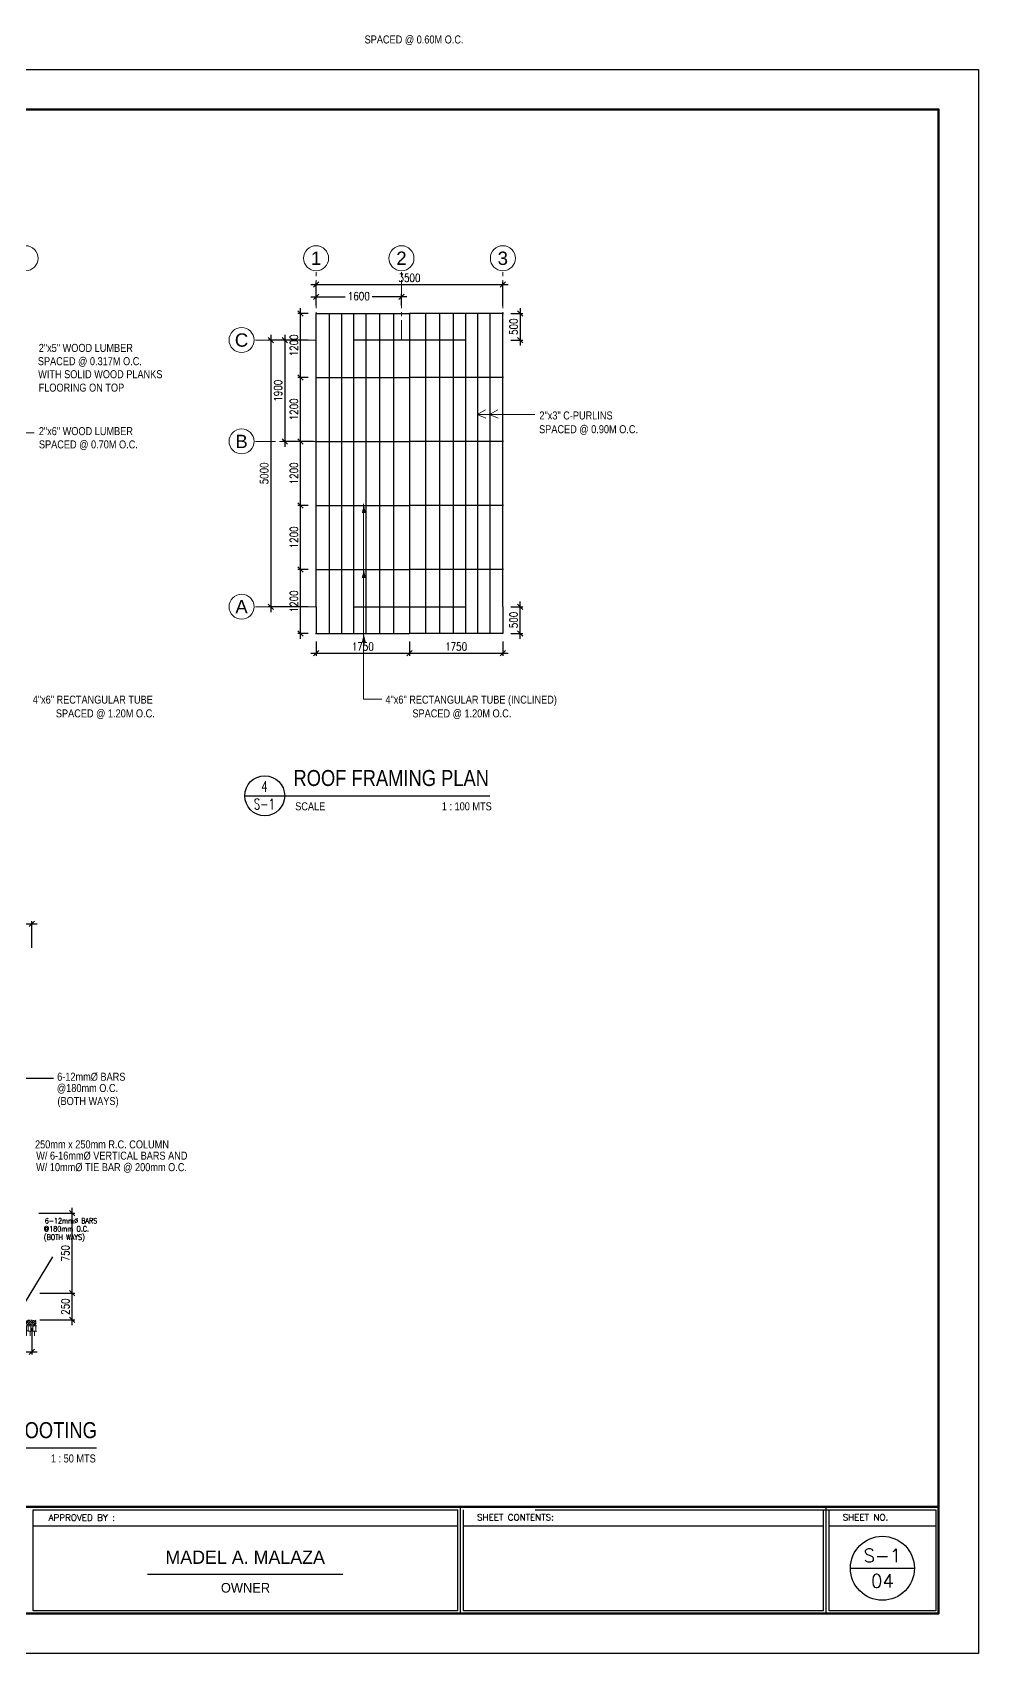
# Model space of a CAD drawing. Header units: millimetres. Extents: x 464829 to 645060, y -219977 to -107206.
# Drawn here: x 627323 to 645060, y -219977 to -189584 of the extents above; entities that cross this region are included whole.
import ezdxf
from ezdxf.enums import TextEntityAlignment as Align

# ---------------------------------------------------------------- set-up
doc = ezdxf.new("R2010")
doc.units = ezdxf.units.MM
doc.header["$LTSCALE"] = 300
doc.header["$MEASUREMENT"] = 0
doc.header["$PDMODE"] = 3
doc.header["$PDSIZE"] = 300
doc.linetypes.add('PHANTOM', pattern=[2.5, 1.25, -0.25, 0.25, -0.25, 0.25, -0.25])
doc.layers.get('0').update_dxf_attribs({"color": 9})
doc.layers.get('DEFPOINTS').update_dxf_attribs({"color": 8})
for name, color, linetype in [('2TX-AR', 2, 'Continuous'), ('DIM', 9, 'Continuous'), ('LABEL', 143, 'Continuous'), ('purlin', 30, 'Continuous'), ('ROOF BEAMS', 10, 'Continuous'), ('TRUSS', 3, 'Continuous'), ('txt', 50, 'Continuous'), ('wall', 140, 'Continuous')]:
    doc.layers.add(name, color=color, linetype=linetype)
for name, color, linetype, lineweight in [('BORDER', 5, 'Continuous', 50), ('dimensions', 8, 'Continuous', 15), ('grid', 204, 'PHANTOM', 5), ('TB-TXT', 4, 'Continuous', 35), ('TBLK', 7, 'Continuous', 40), ('TITLE', 3, 'Continuous', 30)]:
    doc.layers.add(name, color=color, linetype=linetype, lineweight=lineweight)
doc.styles.add('ARIAL', font='arial.ttf', dxfattribs={"width": 0.8})
doc.styles.add('AVA', font='')
doc.styles.add('DIM', font='romans.shx', dxfattribs={"width": 0.8})
doc.styles.add('JESS', font='SIMPLEX')
doc.styles.add('JOEL4', font='ARIALN.TTF')
doc.styles.add('mar4', font='ARIALN.TTF')
doc.styles.add('PSM', font='simplex')
doc.styles.get("Standard").update_dxf_attribs({"font": 'romans.shx'})
doc.styles.get('AVA').set_extended_font_data('AvantGarde Bk BT')
doc.dimstyles.new('D1', dxfattribs={"dimscale": 50, "dimtxt": 3, "dimasz": 2, "dimexe": 1, "dimexo": 1, "dimgap": 1, "dimtad": 2, "dimdec": 0, "dimdsep": 46, "dimtxsty": 'ARIAL', "dimblk1": 'ARROW_1', "dimblk2": 'ARROW_1', "dimsah": 1, "dimcen": 0, "dimclrd": 7, "dimclre": 7, "dimclrt": 7, "dimadec": 0, "dimazin": 0, "dimtfac": 1, "dimtdec": 0, "dimtix": 1, "dimtofl": 0, "dimtmove": 0, "dimatfit": 3, "dimldrblk": 'ARROW_1', "dimfxl": 1, "dimtvp": 0.833333, "dimtolj": 1, "dimtzin": 0, "dimarcsym": 0})
doc.dimstyles.new('DIM-100', dxfattribs={"dimscale": 100, "dimtxt": 2, "dimasz": 1, "dimexe": 0.5, "dimexo": 1.5, "dimgap": 1, "dimtad": 1, "dimdec": 0, "dimdsep": 46, "dimtxsty": 'PSM', "dimblk1": 'DIMCIR', "dimblk2": 'DIMCIR', "dimsah": 1, "dimcen": 0, "dimdle": 2, "dimclrd": 251, "dimclre": 251, "dimclrt": 2, "dimadec": 0, "dimazin": 0, "dimtfac": 1, "dimtdec": 0, "dimtix": 1, "dimtmove": 2, "dimatfit": 3, "dimldrblk": 'DIMCIR', "dimfxl": 0.5, "dimtvp": 1, "dimtolj": 1, "dimtzin": 0, "dimarcsym": 0})

# ---------------------------------------------------------------- blocks, each defined once
blk = doc.blocks.new('ARROW_1')
at = {"color": 0}
for p, q in [((0, 0), (-1, 0.2)), ((0, 0), (-1, -0.2)), ((-1, 0), (0, 0))]:
    blk.add_line(p, q, dxfattribs=at)
blk = doc.blocks.new('_Oblique')
at = {"color": 0, "linetype": 'ByBlock', "lineweight": -2}
blk.add_line((-0.5, -0.5), (0.5, 0.5), dxfattribs=at)
blk = doc.blocks.new('*D794')
at = {"layer": 'DEFPOINTS', "color": 0, "linetype": 'Continuous', "transparency": 16777216}
for p in [(519788, -159684), (520155, -159640), (520751, -164605)]:
    blk.add_point(p, dxfattribs=at)
at = {"layer": 'DEFPOINTS', "color": 0, "transparency": 16777216}
for p in [(632641, -200851), (634391, -200851), (634391, -201223)]:
    blk.add_point(p, dxfattribs=at)
at = {"layer": 'dimensions', "color": 8, "lineweight": -2, "transparency": 16777216}
for p, q in [((632641, -201001), (632641, -201273)), ((634391, -201001), (634391, -201273)), ((632541, -201223), (634491, -201223))]:
    blk.add_line(p, q, dxfattribs=at)
at = {"layer": 'ROOF BEAMS', "color": 7, "linetype": 'Continuous', "lineweight": -2, "transparency": 16777216}
for p, q in [((520105, -159646), (519739, -159690)), ((520372, -164549), (519800, -159784)), ((520701, -164611), (520334, -164655))]:
    blk.add_line(p, q, dxfattribs=at)
at = {"layer": 'dimensions', "color": 8, "lineweight": -2, "transparency": 16777216, "xscale": 100, "yscale": 100, "zscale": 100, "rotation": 180}
blk.add_blockref('_Oblique', (632641, -201223), dxfattribs=at)
at = {"layer": 'dimensions', "color": 8, "lineweight": -2, "transparency": 16777216, "xscale": 100, "yscale": 100, "zscale": 100}
blk.add_blockref('_Oblique', (634391, -201223), dxfattribs=at)
at = {"layer": 'ROOF BEAMS', "color": 7, "linetype": 'Continuous', "lineweight": -2, "transparency": 16777216, "xscale": 100, "yscale": 100, "zscale": 100}
for p, rotation in [((519788, -159684), 96.84090991491823), ((520384, -164649), 276.8409099149183)]:
    blk.add_blockref('ARROW_1', p, dxfattribs=dict(at, rotation=rotation))
at = {"layer": 'dimensions', "color": 8, "transparency": 16777216, "insert": (633516, -201098), "char_height": 150, "attachment_point": 5, "style": 'DIM'}
blk.add_mtext('\\A1;1750', dxfattribs=at)
at = {"layer": 'ROOF BEAMS', "color": 7, "linetype": 'Continuous', "transparency": 16777216, "insert": (519960, -162181), "char_height": 150, "attachment_point": 5, "rotation": 276.8409, "style": 'ARIAL'}
blk.add_mtext('\\A1;5000', dxfattribs=at)
blk = doc.blocks.new('*D795')
at = {"layer": 'DEFPOINTS', "color": 0, "linetype": 'Continuous', "transparency": 16777216}
for p in [(523568, -158709), (523630, -159223), (520155, -159640)]:
    blk.add_point(p, dxfattribs=at)
at = {"layer": 'DEFPOINTS', "color": 0, "transparency": 16777216}
for p in [(634391, -200851), (636141, -200851), (636141, -201223)]:
    blk.add_point(p, dxfattribs=at)
at = {"layer": 'dimensions', "color": 8, "lineweight": -2, "transparency": 16777216}
for p, q in [((634391, -201001), (634391, -201273)), ((636141, -201001), (636141, -201273)), ((634291, -201223), (636241, -201223))]:
    blk.add_line(p, q, dxfattribs=at)
at = {"layer": 'ROOF BEAMS', "color": 7, "linetype": 'Continuous', "lineweight": -2, "transparency": 16777216}
for p, q in [((520193, -159114), (523469, -158721)), ((523624, -159174), (523562, -158659)), ((520149, -159591), (520087, -159076))]:
    blk.add_line(p, q, dxfattribs=at)
at = {"layer": 'dimensions', "color": 8, "lineweight": -2, "transparency": 16777216, "xscale": 100, "yscale": 100, "zscale": 100, "rotation": 180}
blk.add_blockref('_Oblique', (634391, -201223), dxfattribs=at)
at = {"layer": 'dimensions', "color": 8, "lineweight": -2, "transparency": 16777216, "xscale": 100, "yscale": 100, "zscale": 100}
blk.add_blockref('_Oblique', (636141, -201223), dxfattribs=at)
at = {"layer": 'ROOF BEAMS', "color": 7, "linetype": 'Continuous', "lineweight": -2, "transparency": 16777216, "xscale": 100, "yscale": 100, "zscale": 100}
for p, rotation in [((523568, -158709), 6.840909914917852), ((520093, -159126), 186.8409099149179)]:
    blk.add_blockref('ARROW_1', p, dxfattribs=dict(at, rotation=rotation))
at = {"layer": 'dimensions', "color": 8, "transparency": 16777216, "insert": (635266, -201098), "char_height": 150, "attachment_point": 5, "style": 'DIM'}
blk.add_mtext('\\A1;1750', dxfattribs=at)
at = {"layer": 'ROOF BEAMS', "color": 7, "linetype": 'Continuous', "transparency": 16777216, "insert": (521816, -158791), "char_height": 150, "attachment_point": 5, "rotation": 6.8409, "style": 'ARIAL'}
blk.add_mtext('\\A1;3500', dxfattribs=at)
blk = doc.blocks.new('*D832')
at = {"layer": 'DEFPOINTS', "color": 0, "transparency": 16777216}
for p in [(627313, -206298), (625312, -206898), (627313, -206898)]:
    blk.add_point(p, dxfattribs=at)
at = {"layer": 'DEFPOINTS', "color": 0, "linetype": 'Continuous', "transparency": 16777216}
for p in [(522231, -207582), (522262, -207839), (520524, -208048)]:
    blk.add_point(p, dxfattribs=at)
at = {"layer": 'dimensions', "color": 8, "lineweight": -2, "transparency": 16777216}
for p, q in [((625212, -206298), (627413, -206298)), ((625312, -206748), (625312, -206248)), ((627313, -206748), (627313, -206248))]:
    blk.add_line(p, q, dxfattribs=at)
at = {"layer": 'ROOF BEAMS', "color": 7, "linetype": 'Continuous', "lineweight": -2, "transparency": 16777216}
for p, q in [((522256, -207790), (522225, -207533)), ((520519, -207998), (520488, -207741)), ((520593, -207779), (522132, -207594))]:
    blk.add_line(p, q, dxfattribs=at)
at = {"layer": 'dimensions', "color": 8, "lineweight": -2, "transparency": 16777216, "xscale": 100, "yscale": 100, "zscale": 100, "rotation": 180}
blk.add_blockref('_Oblique', (625312, -206298), dxfattribs=at)
at = {"layer": 'dimensions', "color": 8, "lineweight": -2, "transparency": 16777216, "xscale": 100, "yscale": 100, "zscale": 100}
blk.add_blockref('_Oblique', (627313, -206298), dxfattribs=at)
at = {"layer": 'ROOF BEAMS', "color": 7, "linetype": 'Continuous', "lineweight": -2, "transparency": 16777216, "xscale": 100, "yscale": 100, "zscale": 100}
for p, rotation in [((522231, -207582), 6.840909914917152), ((520494, -207791), 186.8409099149172)]:
    blk.add_blockref('ARROW_1', p, dxfattribs=dict(at, rotation=rotation))
at = {"layer": 'dimensions', "color": 8, "transparency": 16777216, "insert": (626313, -206173), "char_height": 150, "attachment_point": 5, "style": 'DIM'}
blk.add_mtext('\\A1;1000', dxfattribs=at)
at = {"layer": 'ROOF BEAMS', "color": 7, "linetype": 'Continuous', "transparency": 16777216, "insert": (521347, -207561), "char_height": 150, "attachment_point": 5, "rotation": 6.8409, "style": 'ARIAL'}
blk.add_mtext('\\A1;1750', dxfattribs=at)
blk = doc.blocks.new('*D815')
at = {"layer": 'DEFPOINTS', "color": 0, "transparency": 16777216}
for p in [(632641, -195351), (632052, -197251), (632741, -197251)]:
    blk.add_point(p, dxfattribs=at)
at = {"layer": 'dimensions', "color": 8, "lineweight": -2, "transparency": 16777216}
for p, q in [((632491, -195351), (632002, -195351)), ((632052, -195251), (632052, -197351)), ((632591, -197251), (632002, -197251))]:
    blk.add_line(p, q, dxfattribs=at)
at = {"layer": 'dimensions', "color": 8, "lineweight": -2, "transparency": 16777216, "xscale": 100, "yscale": 100, "zscale": 100}
for p, rotation in [((632052, -195351), 90), ((632052, -197251), 270)]:
    blk.add_blockref('_Oblique', p, dxfattribs=dict(at, rotation=rotation))
at = {"layer": 'dimensions', "color": 8, "transparency": 16777216, "insert": (631927, -196301), "char_height": 150, "attachment_point": 5, "rotation": 90, "style": 'DIM'}
blk.add_mtext('\\A1;1900', dxfattribs=at)
blk = doc.blocks.new('DIMCIR')
for p, q in [((-1.5, 0), (1.5, 0)), ((0, 1.5), (0, -1.5))]:
    blk.add_line(p, q)
at = {"color": 2}
blk.add_circle((0, 0), 0.75, dxfattribs=at)
blk = doc.blocks.new('*D816')
at = {"layer": 'DEFPOINTS', "color": 0, "transparency": 16777216}
for p in [(632641, -195351), (631792, -200351), (632641, -200351)]:
    blk.add_point(p, dxfattribs=at)
at = {"layer": 'dimensions', "color": 8, "lineweight": -2, "transparency": 16777216}
for p, q in [((632491, -195351), (631742, -195351)), ((631792, -195251), (631792, -200451)), ((632491, -200351), (631742, -200351))]:
    blk.add_line(p, q, dxfattribs=at)
at = {"layer": 'dimensions', "color": 8, "lineweight": -2, "transparency": 16777216, "xscale": 100, "yscale": 100, "zscale": 100}
for p, rotation in [((631792, -195351), 90), ((631792, -200351), 270)]:
    blk.add_blockref('_Oblique', p, dxfattribs=dict(at, rotation=rotation))
at = {"layer": 'dimensions', "color": 8, "transparency": 16777216, "insert": (631667, -197851), "char_height": 150, "attachment_point": 5, "rotation": 90, "style": 'DIM'}
blk.add_mtext('\\A1;5000', dxfattribs=at)
blk = doc.blocks.new('*D824')
at = {"layer": 'DEFPOINTS', "color": 0, "transparency": 16777216}
for p in [(632351, -194851), (632641, -194851), (632641, -196051)]:
    blk.add_point(p, dxfattribs=at)
at = {"layer": 'dimensions', "color": 8, "lineweight": -2, "transparency": 16777216}
for p, q in [((632351, -196151), (632351, -194751)), ((632491, -194851), (632301, -194851)), ((632491, -196051), (632301, -196051))]:
    blk.add_line(p, q, dxfattribs=at)
at = {"layer": 'dimensions', "color": 8, "lineweight": -2, "transparency": 16777216, "xscale": 100, "yscale": 100, "zscale": 100}
for p, rotation in [((632351, -194851), 90), ((632351, -196051), 270)]:
    blk.add_blockref('_Oblique', p, dxfattribs=dict(at, rotation=rotation))
at = {"layer": 'dimensions', "color": 8, "transparency": 16777216, "insert": (632226, -195451), "char_height": 150, "attachment_point": 5, "rotation": 90, "style": 'DIM'}
blk.add_mtext('\\A1;1200', dxfattribs=at)
blk = doc.blocks.new('*D820')
at = {"layer": 'DEFPOINTS', "color": 0, "transparency": 16777216}
for p in [(632351, -196051), (632641, -196051), (632641, -197251)]:
    blk.add_point(p, dxfattribs=at)
at = {"layer": 'dimensions', "color": 8, "lineweight": -2, "transparency": 16777216}
for p, q in [((632351, -197351), (632351, -195951)), ((632491, -196051), (632301, -196051)), ((632491, -197251), (632301, -197251))]:
    blk.add_line(p, q, dxfattribs=at)
at = {"layer": 'dimensions', "color": 8, "lineweight": -2, "transparency": 16777216, "xscale": 100, "yscale": 100, "zscale": 100}
for p, rotation in [((632351, -196051), 90), ((632351, -197251), 270)]:
    blk.add_blockref('_Oblique', p, dxfattribs=dict(at, rotation=rotation))
at = {"layer": 'dimensions', "color": 8, "transparency": 16777216, "insert": (632226, -196651), "char_height": 150, "attachment_point": 5, "rotation": 90, "style": 'DIM'}
blk.add_mtext('\\A1;1200', dxfattribs=at)
blk = doc.blocks.new('*D821')
at = {"layer": 'DEFPOINTS', "color": 0, "transparency": 16777216}
for p in [(632351, -197251), (632641, -197251), (632641, -198451)]:
    blk.add_point(p, dxfattribs=at)
at = {"layer": 'dimensions', "color": 8, "lineweight": -2, "transparency": 16777216}
for p, q in [((632351, -198551), (632351, -197151)), ((632491, -197251), (632301, -197251)), ((632491, -198451), (632301, -198451))]:
    blk.add_line(p, q, dxfattribs=at)
at = {"layer": 'dimensions', "color": 8, "lineweight": -2, "transparency": 16777216, "xscale": 100, "yscale": 100, "zscale": 100}
for p, rotation in [((632351, -197251), 90), ((632351, -198451), 270)]:
    blk.add_blockref('_Oblique', p, dxfattribs=dict(at, rotation=rotation))
at = {"layer": 'dimensions', "color": 8, "transparency": 16777216, "insert": (632226, -197851), "char_height": 150, "attachment_point": 5, "rotation": 90, "style": 'DIM'}
blk.add_mtext('\\A1;1200', dxfattribs=at)
blk = doc.blocks.new('*D822')
at = {"layer": 'DEFPOINTS', "color": 0, "transparency": 16777216}
for p in [(632351, -198451), (632641, -198451), (632641, -199651)]:
    blk.add_point(p, dxfattribs=at)
at = {"layer": 'dimensions', "color": 8, "lineweight": -2, "transparency": 16777216}
for p, q in [((632491, -198451), (632301, -198451)), ((632351, -199751), (632351, -198351)), ((632491, -199651), (632301, -199651))]:
    blk.add_line(p, q, dxfattribs=at)
at = {"layer": 'dimensions', "color": 8, "lineweight": -2, "transparency": 16777216, "xscale": 100, "yscale": 100, "zscale": 100}
for p, rotation in [((632351, -198451), 90), ((632351, -199651), 270)]:
    blk.add_blockref('_Oblique', p, dxfattribs=dict(at, rotation=rotation))
at = {"layer": 'dimensions', "color": 8, "transparency": 16777216, "insert": (632226, -199051), "char_height": 150, "attachment_point": 5, "rotation": 90, "style": 'DIM'}
blk.add_mtext('\\A1;1200', dxfattribs=at)
blk = doc.blocks.new('*D823')
at = {"layer": 'DEFPOINTS', "color": 0, "transparency": 16777216}
for p in [(632351, -199651), (632641, -199651), (632641, -200851)]:
    blk.add_point(p, dxfattribs=at)
at = {"layer": 'dimensions', "color": 8, "lineweight": -2, "transparency": 16777216}
for p, q in [((632491, -199651), (632301, -199651)), ((632351, -200951), (632351, -199551)), ((632491, -200851), (632301, -200851))]:
    blk.add_line(p, q, dxfattribs=at)
at = {"layer": 'dimensions', "color": 8, "lineweight": -2, "transparency": 16777216, "xscale": 100, "yscale": 100, "zscale": 100}
for p, rotation in [((632351, -199651), 90), ((632351, -200851), 270)]:
    blk.add_blockref('_Oblique', p, dxfattribs=dict(at, rotation=rotation))
at = {"layer": 'dimensions', "color": 8, "transparency": 16777216, "insert": (632226, -200251), "char_height": 150, "attachment_point": 5, "rotation": 90, "style": 'DIM'}
blk.add_mtext('\\A1;1200', dxfattribs=at)
blk = doc.blocks.new('*D825')
at = {"layer": 'DEFPOINTS', "color": 0, "transparency": 16777216}
for p in [(636141, -194851), (636141, -195351), (636469, -195351)]:
    blk.add_point(p, dxfattribs=at)
at = {"layer": 'dimensions', "color": 8, "lineweight": -2, "transparency": 16777216}
for p, q in [((636469, -194751), (636469, -195451)), ((636291, -194851), (636519, -194851)), ((636291, -195351), (636519, -195351))]:
    blk.add_line(p, q, dxfattribs=at)
at = {"layer": 'dimensions', "color": 8, "lineweight": -2, "transparency": 16777216, "xscale": 100, "yscale": 100, "zscale": 100}
for p, rotation in [((636469, -194851), 90), ((636469, -195351), 270)]:
    blk.add_blockref('_Oblique', p, dxfattribs=dict(at, rotation=rotation))
at = {"layer": 'dimensions', "color": 8, "transparency": 16777216, "insert": (636344, -195101), "char_height": 150, "attachment_point": 5, "rotation": 90, "style": 'DIM'}
blk.add_mtext('\\A1;500', dxfattribs=at)
blk = doc.blocks.new('*D817')
at = {"layer": 'DEFPOINTS', "color": 0, "transparency": 16777216}
for p in [(636141, -200351), (636469, -200351), (636141, -200850)]:
    blk.add_point(p, dxfattribs=at)
at = {"layer": 'dimensions', "color": 8, "lineweight": -2, "transparency": 16777216}
for p, q in [((636469, -200950), (636469, -200251)), ((636291, -200351), (636519, -200351)), ((636291, -200850), (636519, -200850))]:
    blk.add_line(p, q, dxfattribs=at)
at = {"layer": 'dimensions', "color": 8, "lineweight": -2, "transparency": 16777216, "xscale": 100, "yscale": 100, "zscale": 100}
for p, rotation in [((636469, -200351), 90), ((636469, -200850), 270)]:
    blk.add_blockref('_Oblique', p, dxfattribs=dict(at, rotation=rotation))
at = {"layer": 'dimensions', "color": 8, "transparency": 16777216, "insert": (636344, -200600), "char_height": 150, "attachment_point": 5, "rotation": 90, "style": 'DIM'}
blk.add_mtext('\\A1;500', dxfattribs=at)
blk = doc.blocks.new('*D818')
at = {"layer": 'DEFPOINTS', "color": 0, "transparency": 16777216}
for p in [(636141, -194312), (632641, -194851), (636141, -194861)]:
    blk.add_point(p, dxfattribs=at)
at = {"layer": 'dimensions', "color": 8, "lineweight": -2, "transparency": 16777216}
for p, q in [((632541, -194312), (636241, -194312)), ((632641, -194701), (632641, -194262)), ((636141, -194711), (636141, -194262))]:
    blk.add_line(p, q, dxfattribs=at)
at = {"layer": 'dimensions', "color": 8, "lineweight": -2, "transparency": 16777216, "xscale": 100, "yscale": 100, "zscale": 100, "rotation": 180}
blk.add_blockref('_Oblique', (632641, -194312), dxfattribs=at)
at = {"layer": 'dimensions', "color": 8, "lineweight": -2, "transparency": 16777216, "xscale": 100, "yscale": 100, "zscale": 100}
blk.add_blockref('_Oblique', (636141, -194312), dxfattribs=at)
at = {"layer": 'dimensions', "color": 8, "transparency": 16777216, "insert": (634391, -194187), "char_height": 150, "attachment_point": 5, "style": 'DIM'}
blk.add_mtext('\\A1;3500', dxfattribs=at)
blk = doc.blocks.new('*D819')
at = {"layer": 'DEFPOINTS', "color": 0, "transparency": 16777216}
for p in [(634241, -194539), (632641, -194851), (634241, -194851)]:
    blk.add_point(p, dxfattribs=at)
at = {"layer": 'dimensions', "color": 8, "lineweight": -2, "transparency": 16777216}
for p, q in [((632641, -194701), (632641, -194489)), ((634241, -194701), (634241, -194489)), ((632541, -194539), (633188, -194539)), ((634341, -194539), (633694, -194539))]:
    blk.add_line(p, q, dxfattribs=at)
at = {"layer": 'dimensions', "color": 8, "lineweight": -2, "transparency": 16777216, "xscale": 100, "yscale": 100, "zscale": 100, "rotation": 180}
blk.add_blockref('_Oblique', (632641, -194539), dxfattribs=at)
at = {"layer": 'dimensions', "color": 8, "lineweight": -2, "transparency": 16777216, "xscale": 100, "yscale": 100, "zscale": 100}
blk.add_blockref('_Oblique', (634241, -194539), dxfattribs=at)
at = {"layer": 'dimensions', "color": 8, "transparency": 16777216, "insert": (633441, -194527), "char_height": 150, "attachment_point": 5, "style": 'DIM'}
blk.add_mtext('\\A1;1600', dxfattribs=at)
blk = doc.blocks.new('*D833')
at = {"layer": 'DEFPOINTS', "color": 0, "transparency": 16777216}
for p in [(627313, -213222), (628065, -213222), (627313, -213722)]:
    blk.add_point(p, dxfattribs=at)
at = {"layer": 'dimensions', "color": 8, "lineweight": -2, "transparency": 16777216}
for p, q in [((627463, -213222), (628115, -213222)), ((628065, -213822), (628065, -213122)), ((627463, -213722), (628115, -213722))]:
    blk.add_line(p, q, dxfattribs=at)
at = {"layer": 'dimensions', "color": 8, "lineweight": -2, "transparency": 16777216, "xscale": 100, "yscale": 100, "zscale": 100}
for p, rotation in [((628065, -213222), 90), ((628065, -213722), 270)]:
    blk.add_blockref('_Oblique', p, dxfattribs=dict(at, rotation=rotation))
at = {"layer": 'dimensions', "color": 8, "transparency": 16777216, "insert": (627940, -213472), "char_height": 150, "attachment_point": 5, "rotation": 90, "style": 'DIM'}
blk.add_mtext('\\A1;250', dxfattribs=at)
blk = doc.blocks.new('*D834')
at = {"layer": 'DEFPOINTS', "color": 0, "transparency": 16777216}
for p in [(627292, -211722), (628065, -211722), (627313, -213222)]:
    blk.add_point(p, dxfattribs=at)
at = {"layer": 'dimensions', "color": 8, "lineweight": -2, "transparency": 16777216}
for p, q in [((627442, -211722), (628115, -211722)), ((628065, -213322), (628065, -211622)), ((627463, -213222), (628115, -213222))]:
    blk.add_line(p, q, dxfattribs=at)
at = {"layer": 'dimensions', "color": 8, "lineweight": -2, "transparency": 16777216, "xscale": 100, "yscale": 100, "zscale": 100}
for p, rotation in [((628065, -211722), 90), ((628065, -213222), 270)]:
    blk.add_blockref('_Oblique', p, dxfattribs=dict(at, rotation=rotation))
at = {"layer": 'dimensions', "color": 8, "transparency": 16777216, "insert": (627940, -212472), "char_height": 150, "attachment_point": 5, "rotation": 90, "style": 'DIM'}
blk.add_mtext('\\A1;750', dxfattribs=at)
blk = doc.blocks.new('*D836')
at = {"layer": 'DEFPOINTS', "color": 0, "transparency": 16777216}
for p in [(625312, -213722), (627313, -213722), (627313, -214317)]:
    blk.add_point(p, dxfattribs=at)
at = {"layer": 'dimensions', "color": 8, "lineweight": -2, "transparency": 16777216}
for p, q in [((625312, -213872), (625312, -214367)), ((627313, -213872), (627313, -214367)), ((625212, -214317), (627413, -214317))]:
    blk.add_line(p, q, dxfattribs=at)
at = {"layer": 'dimensions', "color": 8, "lineweight": -2, "transparency": 16777216, "xscale": 100, "yscale": 100, "zscale": 100, "rotation": 180}
blk.add_blockref('_Oblique', (625312, -214317), dxfattribs=at)
at = {"layer": 'dimensions', "color": 8, "lineweight": -2, "transparency": 16777216, "xscale": 100, "yscale": 100, "zscale": 100}
blk.add_blockref('_Oblique', (627313, -214317), dxfattribs=at)
at = {"layer": 'dimensions', "color": 8, "transparency": 16777216, "insert": (626313, -214192), "char_height": 150, "attachment_point": 5, "style": 'DIM'}
blk.add_mtext('\\A1;1000', dxfattribs=at)

msp = doc.modelspace()

# ---------------------------------------------------------------- hatches: boundary and pattern name
at = {"layer": 'dimensions'}
h = msp.add_hatch(dxfattribs=at)
h.set_pattern_fill('ANSI36', color=256, scale=200.058421, angle=360, style=0)
h.set_pattern_definition([(45, (87984338.711, -11465728.052), (13.262124924, 48.627791388), [62.518256444, -12.503651289, 0, -12.503651289])])
h.paths.add_polyline_path([(627395.7, -213722.4), (625195, -213722.4), (625195, -213822.4), (627395.7, -213822.4)])
h = msp.add_hatch(dxfattribs=at)
h.set_pattern_fill('AR-RSHKE', color=256, scale=8.002337, angle=360, style=0)
h.set_pattern_definition([(360, (87984338.71, -11465728.05), (204.05958903, 96.0280419), [48.01402095, -40.01168412, 56.01635777, -24.00701047, 72.02103142, -32.0093473]), (360, (87984386.73, -11465724.05), (204.05958903, 96.0280419), [40.01168412, -152.04439967, 32.0093473, -48.01402095]), (360, (87984482.75, -11465734.05), (204.05958903, 96.0280419), [24.00701047, -248.07244157]), (90, (87984338.71, -11465728.05), (-68.01986301, 96.0280419), [92.0268735, -292.0852941]), (90, (87984386.725, -11465728.05), (-68.01986301, 96.0280419), [90.02628928, -294.0858783]), (90, (87984426.74, -11465728.05), (-68.01986301, 96.0280419), [84.02453666, -300.08763093]), (90, (87984482.753, -11465734.054), (-68.01986301, 96.0280419), [92.0268735, -292.0852941]), (90, (87984506.76, -11465734.054), (-68.01986301, 96.0280419), [92.0268735, -292.0852941]), (90, (87984578.78, -11465728.05), (-68.01986301, 96.0280419), [88.02570507, -296.08646252])])
h.paths.add_polyline_path([(625272.4, -213822.9), (625277.7, -213956.2), (625230.3, -213822.8), (625197, -213822.8), (625197, -214022), (627397.3, -214022), (627397.3, -213825.5)])

# ---------------------------------------------------------------- linework, layer by layer
at = {"layer": 'BORDER'}
for p, q in [((644309.7, -217227), (604009.7, -217227)), ((644309.7, -217227), (644309.7, -219227)), ((644309.7, -219227), (604009.7, -219227))]:
    msp.add_line(p, q, dxfattribs=at)
msp.add_lwpolyline([(604009.7, -191027), (644309.7, -191027), (644309.7, -219227), (604009.7, -219227)], close=True, dxfattribs=at)
at = {"layer": 'DEFPOINTS'}
msp.add_lwpolyline([(603009.7, -190277), (645059.7, -190277), (645059.7, -219977), (603009.7, -219977)], close=True, dxfattribs=at)
at = {"layer": 'DIM'}
msp.add_line((627052.1, -213617.4), (627702.2, -212537.2), dxfattribs=at)
msp.add_lwpolyline([(626960, -206997.7), (627169.3, -209191.4), (627717.9, -209191.4)], dxfattribs=at)
at = {"layer": 'dimensions'}
for p, q in [((636742.8, -196745.8), (635660.3, -196745.8)), ((627353.4, -197091.1), (625100, -197091.1)), ((633531.3, -202081.3), (633531.3, -198420.9)), ((633531.3, -202081.3), (633872.3, -202081.3))]:
    msp.add_line(p, q, dxfattribs=at)
at = {"layer": 'dimensions', "color": 8}
for points in [[(635820.8, -196817.5), (635660.3, -196745.8), (635813.9, -196660.4)], [(636053.2, -196817.5), (635892.7, -196745.8), (636046.4, -196660.4)]]:
    msp.add_lwpolyline(points, dxfattribs=at)
for points in [[(633572, -198594.2), (633534.9, -198433.6), (633497.8, -198594.2)], [(633572, -199811.8), (633534.9, -199651.2), (633497.8, -199811.8)], [(633572, -201019.6), (633534.9, -200859), (633497.8, -201019.6)]]:
    msp.add_solid(points, dxfattribs=at)
at = {"layer": 'grid'}
for p, q in [((632641.4, -195350.9), (632641.4, -194052)), ((634241.2, -195350.9), (634241.2, -194052)), ((636141.3, -195350.9), (636141.3, -194052)), ((632627.5, -195350.9), (631477.1, -195350.9)), ((632627.5, -197251.2), (631477.1, -197251.2)), ((632627.5, -200350.7), (631477.1, -200350.7))]:
    msp.add_line(p, q, dxfattribs=at)
at = {"layer": 'grid', "color": 8, "linetype": 'Continuous'}
for centre in [(627193.2, -193817.6), (632641.4, -193817.6), (634241.2, -193817.6), (636141.3, -193817.6), (631242.8, -195350.9), (631242.8, -197251.2), (631242.8, -200350.7)]:
    msp.add_circle(centre, 234.4, dxfattribs=at)
at = {"layer": 'purlin', "linetype": 'Continuous'}
for p, q in [((632883.5, -194851.2), (632883.5, -200851.2)), ((633116.6, -194851.2), (633116.6, -200851.2)), ((633573.3, -194851.2), (633573.3, -200851.2)), ((633829.5, -194851.2), (633829.5, -200851.2)), ((634093.6, -194851.2), (634093.6, -200851.2)), ((634689.1, -194851.2), (634689.1, -200851.2)), ((634953.2, -194851.2), (634953.2, -200851.2)), ((635209.4, -194851.2), (635209.4, -200851.2)), ((635666.1, -194851.2), (635666.1, -200851.2)), ((635899.2, -194851.2), (635899.2, -200851.2))]:
    msp.add_line(p, q, dxfattribs=at)
at = {"layer": 'TITLE'}
for p, q in [((631303.3, -203895.1), (635897.1, -203895.1)), ((622597.4, -216121.4), (628523.3, -216121.4))]:
    msp.add_line(p, q, dxfattribs=at)
at = {"layer": 'TITLE', "color": 4, "lineweight": -3}
for p, q in [((627337.3, -217279.5), (635297.4, -217279.5)), ((627337.3, -219174.5), (627337.3, -217279.5)), ((635297.4, -219174.5), (635297.4, -217279.5)), ((635349.9, -219227), (635349.9, -217227)), ((635402.4, -219174.5), (635402.4, -217279.5)), ((636747, -217279.5), (643496.8, -217279.5)), ((642152.2, -219174.5), (642152.2, -217279.5)), ((642204.7, -219227), (642204.7, -217227)), ((642257.1, -219174.5), (642257.1, -217279.5)), ((642257.1, -217279.5), (644257.2, -217279.5)), ((644257.2, -217279.5), (644257.2, -219174.5)), ((627337.3, -217579.5), (635297.4, -217579.5)), ((635402.4, -217579.5), (642152.2, -217579.5)), ((642257.1, -217579.5), (644257.2, -217579.5)), ((633142.2, -218492.1), (629479.7, -218492.1)), ((642657.2, -218377), (643857.2, -218377)), ((642657.2, -218377), (643857.2, -218377)), ((635297.4, -219174.5), (627337.3, -219174.5)), ((642152.2, -219174.5), (635402.4, -219174.5)), ((644257.2, -219174.5), (642257.1, -219174.5))]:
    msp.add_line(p, q, dxfattribs=at)
at = {"layer": 'TITLE'}
msp.add_circle((631677.9, -203895.1), 374.6, dxfattribs=at)
at = {"layer": 'TITLE', "color": 4, "lineweight": -3}
msp.add_circle((643257.2, -218377), 600, dxfattribs=at)
at = {"layer": 'TRUSS', "linetype": 'Continuous'}
for p, q in [((632641.4, -194851.2), (634391.3, -194851.2)), ((632641.4, -195350.9), (632641.4, -194851.2)), ((633341.3, -194851.2), (633341.3, -200851.2)), ((634391.3, -194851.2), (634391.3, -200851.2)), ((636155.2, -194851.2), (634391.3, -194851.2)), ((635441.3, -194851.2), (635441.3, -200851.2)), ((636141.3, -195350.9), (636141.3, -194851.2)), ((632641.4, -200350.7), (632641.4, -195350.9)), ((635441.3, -195350.9), (633341.3, -195350.9)), ((636141.3, -200350.7), (636141.3, -195350.9)), ((632627.5, -196051.2), (634391.3, -196051.2)), ((636155.2, -196051.2), (634391.3, -196051.2)), ((632627.5, -197251.2), (634391.3, -197251.2)), ((636155.2, -197251.2), (634391.3, -197251.2)), ((632627.5, -198451.2), (634391.3, -198451.2)), ((636155.2, -198451.2), (634391.3, -198451.2)), ((632627.5, -199651.2), (634391.3, -199651.2)), ((636155.2, -199651.2), (634391.3, -199651.2)), ((632641.4, -200350.7), (632641.4, -200851.2)), ((633341.3, -200350.7), (635441.3, -200350.7)), ((636141.3, -200350.7), (636141.3, -200851.2)), ((632627.5, -200851.2), (634391.3, -200851.2)), ((636141.3, -200851.2), (634391.3, -200851.2))]:
    msp.add_line(p, q, dxfattribs=at)
at = {"layer": 'wall', "linetype": 'Continuous'}
msp.add_line((632641.4, -200340.7), (632641.4, -195450.9), dxfattribs=at)

# ---------------------------------------------------------------- texts
at = {"layer": '2TX-AR', "style": 'mar4'}
for s, p in [('2"x5" WOOD LUMBER ', (628347.5, -195573.6)), ('SPACED @ 0.317M O.C.', (628399.4, -195822.7)), ('WITH SOLID WOOD PLANKS', (628595, -196067.1)), ('FLOORING ON TOP', (628241.2, -196318.1)), ('2"x6" WOOD LUMBER', (628324.5, -197133.5)), ('SPACED @ 0.70M O.C.', (628372.2, -197382.5))]:
    msp.add_text(s, height=150, dxfattribs=at).set_placement(p, align=Align.CENTER)
for s, p in [('6-12mm%%C BARS', (627786.7, -209237.4)), ('@180mm O.C.', (627781.2, -209449.1)), ('(BOTH WAYS)', (627792.7, -209693)), ('250mm x 250mm R.C. COLUMN', (627371.4, -210505.9)), ('W/ 6-16mm%%C VERTICAL BARS AND', (627393.7, -210717.2)), ('W/ 10mm%%C TIE BAR @ 200mm O.C.', (627391.6, -210932.6))]:
    msp.add_text(s, height=150, dxfattribs=at).set_placement(p)
at = {"layer": 'grid', "style": 'ARIAL'}
for tag, p in [('1', (632641.4, -193817.6)), ('2', (634241.2, -193817.6)), ('3', (636141.3, -193817.6)), ('C', (631242.8, -195350.9)), ('B', (631242.8, -197251.2)), ('A', (631242.8, -200350.7))]:
    msp.add_attdef(tag, text='', height=250, dxfattribs=at).set_placement(p, align=Align.MIDDLE_CENTER)
at = {"layer": 'LABEL', "color": 143, "width": 0.75}
for s, p in [('6-12mm%%C BARS', (627555.3, -211912.5)), ('@180mm O.C.', (627536.1, -212062.7)), ('(BOTH WAYS)', (627536.1, -212220.2))]:
    msp.add_text(s, height=100.029, dxfattribs=at).set_placement(p)
at = {"layer": 'TB-TXT', "style": 'PSM', "width": 0.7}
for s, p in [('4', (631671.6, -203718.6)), ('S-1', (631671.6, -204050.5))]:
    msp.add_text(s, height=200, dxfattribs=at).set_placement(p, align=Align.MIDDLE)
at = {"layer": 'TB-TXT', "linetype": 'ByBlock', "style": 'mar4'}
for s, p in [('ROOF FRAMING PLAN', (632215.7, -203712)), ('DETAIL OF COLUMN FOOTING', (623509.8, -215938.3))]:
    msp.add_text(s, height=300, dxfattribs=at).set_placement(p)
at = {"layer": 'TB-TXT'}
for s, height, style, p in [('SCALE', 150, 'mar4', (632249.1, -204167.6)), ('1 : 100 MTS', 150, 'mar4', (634997.2, -204167.6)), ('1 : 50 MTS', 150, 'mar4', (627669.3, -216393.9)), ('APPROVED BY :', 120, 'JESS', (627626.4, -217487.1)), ('SHEET CONTENTS:', 120, 'JESS', (635657.8, -217483.1)), ('SHEET NO.', 120, 'JESS', (642512.6, -217482.4))]:
    msp.add_text(s, height=height, dxfattribs=dict(at, style=style)).set_placement(p)
at = {"layer": 'TBLK', "style": 'AVA'}
for s, height, p in [('MADEL A. MALAZA', 250, (631311, -218294.9)), ('OWNER', 180, (631317.3, -218833.9)), ('OWNER', 180, (631317.3, -218833.9))]:
    msp.add_text(s, height=height, dxfattribs=at).set_placement(p, align=Align.CENTER)
at = {"layer": 'TBLK', "style": 'PSM'}
for s, p in [('S-1', (643257.2, -218137.7)), ('04', (643257.2, -218616.3))]:
    msp.add_text(s, height=250, dxfattribs=at).set_placement(p, align=Align.MIDDLE)
at = {"layer": 'txt', "style": 'JOEL4'}
for s, p in [('SPACED @ 0.60M O.C.', (634477.2, -189790.9)), ('SPACED @ 0.90M O.C.', (637748.4, -197097.9)), ('2"x3" C-PURLINS', (637512.6, -196840)), ('4"x6" RECTANGULAR TUBE', (628453.8, -202167.7)), ('4"x6" RECTANGULAR TUBE (INCLINED)', (635547.2, -202167.7)), ('SPACED @ 1.20M O.C.', (628689.6, -202425.6)), ('SPACED @ 1.20M O.C.', (635373.8, -202425.6))]:
    msp.add_text(s, height=150, dxfattribs=at).set_placement(p, align=Align.CENTER)

# ---------------------------------------------------------------- dimensions: what is measured, and where the dimension line sits
at = {"layer": 'dimensions'}
for base, p1, p2, picture, middle in [((636141.3, -201222.8), (634391.3, -200851.2), (636141.3, -200851.2), '*D795', (635266.3, -201097.8)), ((634391.3, -201222.8), (632641.4, -200851.2), (634391.3, -200851.2), '*D794', (633516.3, -201097.8)), ((636141.3, -194312.3), (632641.4, -194851.2), (636141.3, -194860.9), '*D818', (634391.3, -194187.3))]:
    dim = msp.add_linear_dim(base=base, p1=p1, p2=p2, dimstyle='DIM-100', override={"dimtxt": 1.5, "dimgap": 0.5, "dimtxsty": 'DIM', "dimblk1": 'Oblique', "dimblk2": 'Oblique', "dimdle": 1, "dimclrd": 8, "dimclre": 8, "dimclrt": 8}, dxfattribs=at)
    dim.commit()
    dim.dimension.update_dxf_attribs({"geometry": picture, "text_midpoint": middle})
dim = msp.add_linear_dim(base=(634241.2, -194538.9), p1=(632641.4, -194851.2), p2=(634241.2, -194851.2), dimstyle='DIM-100', override={"dimtxt": 1.5, "dimgap": 0.5, "dimtxsty": 'DIM', "dimblk1": 'Oblique', "dimblk2": 'Oblique', "dimdle": 1, "dimclrd": 8, "dimclre": 8, "dimclrt": 8}, dxfattribs=at)
dim.commit()
dim.dimension.update_dxf_attribs({"geometry": '*D819', "text_midpoint": (633441.3, -194527.3), "dimtype": 160})
for base, p1, p2, angle, picture, middle in [((632351, -194851.2), (632641.4, -196051.2), (632641.4, -194851.2), 90, '*D824', (632226, -195451.2)), ((636469.4, -195350.9), (636141.3, -194851.2), (636141.3, -195350.9), 90, '*D825', (636344.4, -195101.1)), ((631791.7, -200350.7), (632641.4, -195350.9), (632641.4, -200350.7), 90, '*D816', (631666.7, -197850.8)), ((632052.3, -197250.6), (632641.4, -195350.9), (632741.4, -197250.6), 90, '*D815', (631927.3, -196300.7)), ((632351, -196051.2), (632641.4, -197251.2), (632641.4, -196051.2), 90, '*D820', (632226, -196651.2)), ((632351, -197251.2), (632641.4, -198451.2), (632641.4, -197251.2), 90, '*D821', (632226, -197851.2)), ((632351, -198451.2), (632641.4, -199651.2), (632641.4, -198451.2), 90, '*D822', (632226, -199051.2)), ((632351, -199651.2), (632641.4, -200851.2), (632641.4, -199651.2), 90, '*D823', (632226, -200251.2)), ((636469.4, -200350.7), (636141.3, -200850.3), (636141.3, -200350.7), 270, '*D817', (636344.4, -200600.5))]:
    dim = msp.add_linear_dim(base=base, p1=p1, p2=p2, angle=angle, dimstyle='DIM-100', override={"dimtxt": 1.5, "dimgap": 0.5, "dimtxsty": 'DIM', "dimblk1": 'Oblique', "dimblk2": 'Oblique', "dimdle": 1, "dimclrd": 8, "dimclre": 8, "dimclrt": 8}, dxfattribs=at)
    dim.commit()
    dim.dimension.update_dxf_attribs({"geometry": picture, "text_midpoint": middle})
for base, p1, p2, picture, middle in [((627313, -206298.2), (625312.4, -206897.7), (627313, -206897.7), '*D832', (626312.7, -206173.2)), ((627313, -214317.2), (625312.4, -213722.4), (627313, -213722.4), '*D836', (626312.7, -214192.2))]:
    dim = msp.add_linear_dim(base=base, p1=p1, p2=p2, text='1000', dimstyle='DIM-100', override={"dimtxt": 1.5, "dimgap": 0.5, "dimtxsty": 'DIM', "dimblk1": 'Oblique', "dimblk2": 'Oblique', "dimdle": 1, "dimclrd": 8, "dimclre": 8, "dimclrt": 8}, dxfattribs=at)
    dim.commit()
    dim.dimension.update_dxf_attribs({"geometry": picture, "text_midpoint": middle})
for base, p1, p2, text, picture, middle in [((628064.9, -211721.8), (627313, -213222.2), (627292.4, -211721.8), '750', '*D834', (627939.9, -212472)), ((628064.9, -213222.2), (627313, -213722.4), (627313, -213222.2), '250', '*D833', (627939.9, -213472.3))]:
    dim = msp.add_linear_dim(base=base, p1=p1, p2=p2, angle=90, text=text, dimstyle='DIM-100', override={"dimtxt": 1.5, "dimgap": 0.5, "dimtxsty": 'DIM', "dimblk1": 'Oblique', "dimblk2": 'Oblique', "dimdle": 1, "dimclrd": 8, "dimclre": 8, "dimclrt": 8}, dxfattribs=at)
    dim.commit()
    dim.dimension.update_dxf_attribs({"geometry": picture, "text_midpoint": middle})
at = {"layer": 'ROOF BEAMS', "linetype": 'Continuous'}
for p1, p2, distance, picture, middle in [((520155, -159640.2), (523630.1, -159223.3), 518.3, '*D795', (521815.7, -158791.4)), ((520750.6, -164604.6), (520155, -159640.2), 369.4, '*D794', (519960.3, -162181.5)), ((520524.5, -208047.9), (522262, -207839.5), 259.2, '*D832', (521347.3, -207560.7))]:
    dim = msp.add_aligned_dim(p1=p1, p2=p2, distance=distance, dimstyle='D1', dxfattribs=at)
    dim.commit()
    dim.dimension.update_dxf_attribs({"geometry": picture, "text_midpoint": middle})

doc.saveas('drawing.dxf')
